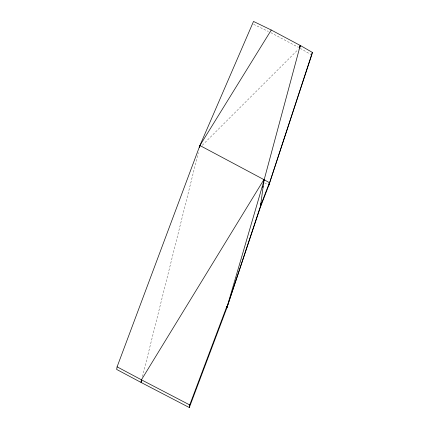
<?xml version="1.0" encoding="UTF-8"?>
<svg xmlns="http://www.w3.org/2000/svg" width="429" height="429" viewBox="0 0 429 429"><rect width="100%" height="100%" fill="white"/><g stroke="black" fill="none" stroke-linecap="round" stroke-linejoin="round"><path stroke-width="0.32" stroke-dasharray="2.15 1.61" d="M142.482 376.587L198.327 152.644M202.295 145.265L298.23 49.432M253.652 24.356L268.441 31.494M270.806 32.636L298.471 47.388M264.554 182.84L267.739 184.668M300.225 48.343L311.159 54.655"/><path stroke-width="0.64" d="M260.682 204.66L260.848 203.341M262.832 187.505L262.998 186.186M263.326 183.548L263.899 179.617L141.436 379.81L141.028 382.427L189.318 407.55L226.544 308.741L260.355 207.298L268.801 185.28L311.733 54.987L312.355 52.413L300.273 45.436L263.492 182.228L226.544 308.741L226.952 306.124L189.725 404.933L189.318 407.55M269.412 182.716L260.966 204.73L260.355 207.298L264.087 179.66L269.412 182.716L268.801 185.28L312.355 52.413M117.096 366.833L116.645 369.428L141.028 382.427L141.479 379.831L117.096 366.833L199.909 145.501L263.942 179.633L263.492 182.228L263.958 179.617M300.273 45.436L299.651 48.016L300.118 45.399L271.273 30.025L199.93 145.485L199.576 147.447L199.909 145.501M199.576 147.442L199.919 145.479L253.518 21.45L271.267 30.019M226.544 308.741L260.95 204.73M141.436 379.81L189.725 404.933"/></g></svg>
